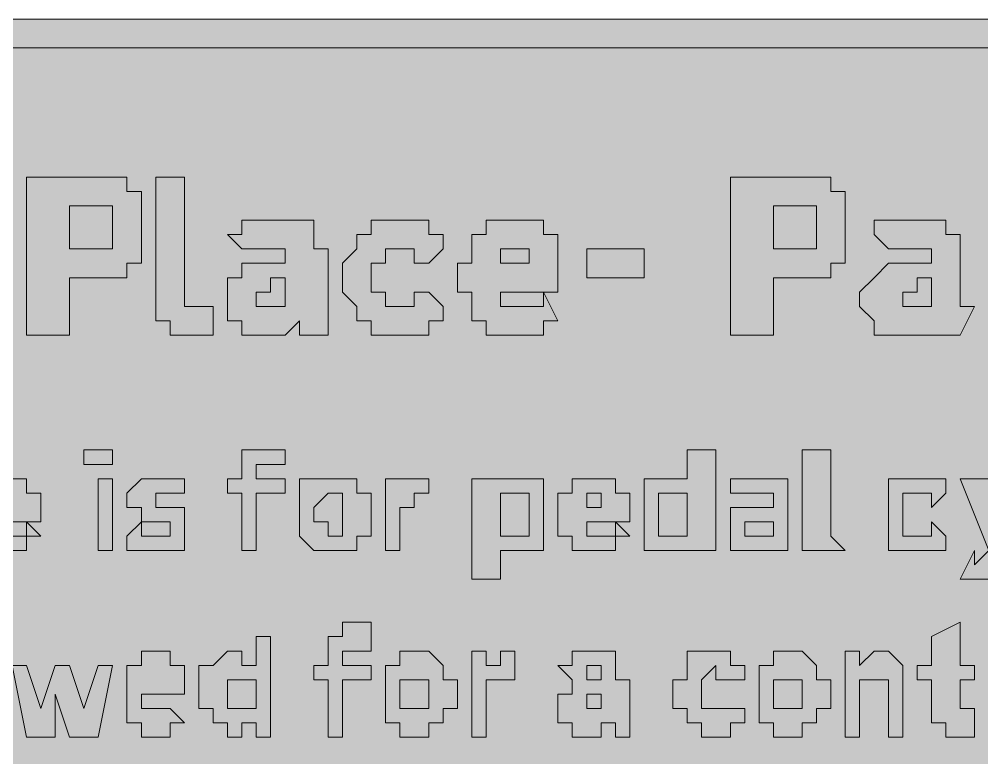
# Model space of a CAD drawing. Header units: metres. Extents: x 78 to 482, y 6 to 262.
# Drawn here: x 211.3 to 291.8, y 200.4 to 262.1 of the extents above; entities that cross this region are included whole.
import ezdxf

# ---------------------------------------------------------------- set-up
doc = ezdxf.new("R2010")
doc.units = ezdxf.units.M
doc.layers.add('FILL_BLACK_000000', color=7, linetype='Continuous', true_color=0x000000)
doc.layers.add('FILL_WHITE_FFFFFF', color=7, linetype='Continuous', true_color=0xffffff)

msp = doc.modelspace()

# ---------------------------------------------------------------- hatches: boundary and pattern name
at = {"layer": 'FILL_BLACK_000000', "true_color": 0x000000}
h = msp.add_hatch(color=7, dxfattribs=at)
h.dxf.hatch_style = 1
h.paths.add_polyline_path([(477.15, 262.08), (478.05, 262.06), (478.95, 261.93), (479.85, 261.57), (480.75, 260.88), (481.44, 259.98), (481.8, 259.08), (481.93, 258.18), (481.95, 257.28), (481.95, 11.28), (481.95, 10.08), (480.75, 8.88), (478.95, 7.23), (478.05, 6.69), (477.15, 6.48), (82.35, 6.48), (81.45, 6.69), (80.55, 7.23), (78.75, 8.88), (78.35, 8.93), (78.06, 9.09), (77.7, 9.63), (77.57, 10.4), (77.55, 11.28), (77.55, 257.28), (77.55, 258.48), (77.6, 258.88), (77.74, 259.19), (78.15, 259.68), (78.56, 260.17), (78.7, 260.48), (78.75, 260.88), (79.65, 261.57), (80.55, 261.93), (81.45, 262.06), (82.35, 262.08), (477.15, 262.08)])
h = msp.add_hatch(color=7, dxfattribs=at)
h.dxf.hatch_style = 1
h.paths.add_polyline_path([(211.95, 235.68), (211.95, 248.88), (219.15, 248.88), (220.35, 248.88), (220.35, 247.68), (221.55, 247.68), (221.55, 246.48), (221.55, 245.28), (221.55, 244.08), (221.55, 242.88), (221.55, 241.68), (220.35, 241.68), (220.35, 240.48), (219.15, 240.48), (217.95, 240.48), (215.55, 240.48), (215.55, 235.68), (211.95, 235.68)])
h.paths.add_polyline_path([(219.15, 242.88), (219.15, 244.08), (219.15, 245.28), (219.15, 246.48), (217.95, 246.48), (215.55, 246.48), (215.55, 242.88), (217.95, 242.88), (219.15, 242.88)], flags=16)
h = msp.add_hatch(color=7, dxfattribs=at)
h.dxf.hatch_style = 1
h.paths.add_polyline_path([(225.15, 239.28), (225.15, 238.08), (226.35, 238.08), (227.55, 238.08), (227.55, 235.68), (226.35, 235.68), (225.15, 235.68), (223.95, 235.68), (223.95, 236.88), (222.75, 236.88), (222.75, 238.08), (222.75, 248.88), (225.15, 248.88), (225.15, 239.28)])
h = msp.add_hatch(color=7, dxfattribs=at)
h.dxf.hatch_style = 1
h.paths.add_polyline_path([(270.75, 235.68), (270.75, 248.88), (277.95, 248.88), (279.15, 248.88), (279.15, 247.68), (280.35, 247.68), (280.35, 246.48), (280.35, 245.28), (280.35, 244.08), (280.35, 242.88), (280.35, 241.68), (279.15, 241.68), (279.15, 240.48), (277.95, 240.48), (276.75, 240.48), (274.35, 240.48), (274.35, 235.68), (270.75, 235.68)])
h.paths.add_polyline_path([(277.95, 242.88), (277.95, 244.08), (277.95, 245.28), (277.95, 246.48), (276.75, 246.48), (274.35, 246.48), (274.35, 242.88), (276.75, 242.88), (277.95, 242.88)], flags=16)
h = msp.add_hatch(color=7, dxfattribs=at)
h.dxf.hatch_style = 1
h.paths.add_polyline_path([(229.95, 244.08), (229.95, 245.28), (231.15, 245.28), (232.35, 245.28), (233.55, 245.28), (234.75, 245.28), (235.95, 245.28), (235.95, 244.08), (235.95, 242.88), (237.15, 242.88), (237.15, 238.08), (237.15, 235.68), (235.95, 235.68), (234.75, 235.68), (234.75, 236.88), (233.55, 235.68), (232.35, 235.68), (231.15, 235.68), (229.95, 235.68), (229.95, 236.88), (228.75, 236.88), (228.75, 238.08), (228.75, 239.28), (228.75, 240.48), (229.95, 240.48), (229.95, 241.68), (231.15, 241.68), (232.35, 241.68), (233.55, 241.68), (233.55, 242.88), (232.35, 242.88), (231.15, 242.88), (229.95, 242.88), (228.75, 244.08), (229.95, 244.08)])
h.paths.add_polyline_path([(232.35, 238.08), (233.55, 238.08), (233.55, 240.48), (232.35, 240.48), (232.35, 239.28), (231.15, 239.28), (231.15, 238.08), (232.35, 238.08)], flags=16)
h = msp.add_hatch(color=7, dxfattribs=at)
h.dxf.hatch_style = 1
h.paths.add_polyline_path([(244.35, 245.28), (245.55, 245.28), (245.55, 244.08), (246.75, 244.08), (246.75, 242.88), (245.55, 241.68), (244.35, 241.68), (244.35, 242.88), (243.15, 242.88), (241.95, 242.88), (241.95, 241.68), (240.75, 241.68), (240.75, 240.48), (240.75, 239.28), (241.95, 239.28), (241.95, 238.08), (243.15, 238.08), (244.35, 238.08), (244.35, 239.28), (245.55, 239.28), (246.75, 238.08), (246.75, 236.88), (245.55, 236.88), (245.55, 235.68), (244.35, 235.68), (243.15, 235.68), (241.95, 235.68), (240.75, 235.68), (240.75, 236.88), (239.55, 236.88), (239.55, 238.08), (238.35, 239.28), (238.35, 240.48), (238.35, 241.68), (239.55, 242.88), (239.55, 244.08), (240.75, 244.08), (240.75, 245.28), (241.95, 245.28), (243.15, 245.28), (244.35, 245.28)])
h = msp.add_hatch(color=7, dxfattribs=at)
h.dxf.hatch_style = 1
h.paths.add_polyline_path([(255.15, 235.68), (253.95, 235.68), (252.75, 235.68), (251.55, 235.68), (250.35, 235.68), (250.35, 236.88), (249.15, 236.88), (249.15, 238.08), (249.15, 239.28), (247.95, 239.28), (247.95, 240.48), (247.95, 241.68), (249.15, 241.68), (249.15, 242.88), (249.15, 244.08), (250.35, 244.08), (250.35, 245.28), (251.55, 245.28), (252.75, 245.28), (253.95, 245.28), (255.15, 245.28), (255.15, 244.08), (256.35, 244.08), (256.35, 242.88), (256.35, 241.68), (256.35, 240.48), (256.35, 239.28), (255.15, 239.28), (256.35, 236.88), (255.15, 236.88), (255.15, 235.68)])
h.paths.add_polyline_path([(251.55, 239.28), (251.55, 238.08), (252.75, 238.08), (253.95, 238.08), (255.15, 238.08), (255.15, 239.28), (251.55, 239.28)], flags=16)
h.paths.add_polyline_path([(253.95, 242.88), (252.75, 242.88), (251.55, 242.88), (251.55, 241.68), (253.95, 241.68), (253.95, 242.88)], flags=16)
h = msp.add_hatch(color=7, dxfattribs=at)
h.dxf.hatch_style = 1
h.paths.add_polyline_path([(283.95, 235.68), (282.75, 235.68), (282.75, 236.88), (281.55, 238.08), (281.55, 239.28), (282.75, 240.48), (283.95, 241.68), (285.15, 241.68), (286.35, 241.68), (287.55, 241.68), (287.55, 242.88), (286.35, 242.88), (285.15, 242.88), (283.95, 242.88), (282.75, 244.08), (282.75, 245.28), (283.95, 245.28), (285.15, 245.28), (286.35, 245.28), (287.55, 245.28), (288.75, 245.28), (288.75, 244.08), (289.95, 244.08), (289.95, 242.88), (289.95, 238.08), (291.15, 238.08), (289.95, 235.68), (288.75, 235.68), (287.55, 235.68), (286.35, 235.68), (285.15, 235.68), (283.95, 235.68)])
h.paths.add_polyline_path([(286.35, 238.08), (287.55, 238.08), (287.55, 240.48), (286.35, 240.48), (286.35, 239.28), (285.15, 239.28), (285.15, 238.08), (286.35, 238.08)], flags=16)
h = msp.add_hatch(color=7, dxfattribs=at)
h.dxf.hatch_style = 1
h.paths.add_polyline_path([(263.55, 242.88), (263.55, 240.48), (258.75, 240.48), (258.75, 242.88), (263.55, 242.88)])
h = msp.add_hatch(color=7, dxfattribs=at)
h.dxf.hatch_style = 1
h.paths.add_polyline_path([(216.75, 224.88), (216.75, 226.08), (217.95, 226.08), (219.15, 226.08), (219.15, 224.88), (217.95, 224.88), (216.75, 224.88)])
h = msp.add_hatch(color=7, dxfattribs=at)
h.dxf.hatch_style = 1
h.paths.add_polyline_path([(229.95, 217.68), (229.95, 222.48), (228.75, 222.48), (228.75, 223.68), (229.95, 223.68), (229.95, 224.88), (229.95, 226.08), (231.15, 226.08), (232.35, 226.08), (233.55, 226.08), (233.55, 224.88), (232.35, 224.88), (231.15, 224.88), (231.15, 223.68), (233.55, 223.68), (233.55, 222.48), (231.15, 222.48), (231.15, 217.68), (229.95, 217.68)])
h = msp.add_hatch(color=7, dxfattribs=at)
h.dxf.hatch_style = 1
h.paths.add_polyline_path([(264.75, 217.68), (263.55, 217.68), (263.55, 218.88), (263.55, 220.08), (263.55, 221.28), (263.55, 222.48), (263.55, 223.68), (264.75, 223.68), (265.95, 223.68), (267.15, 223.68), (267.15, 226.08), (269.55, 226.08), (269.55, 217.68), (267.15, 217.68), (265.95, 217.68), (264.75, 217.68)])
h.paths.add_polyline_path([(267.15, 222.48), (265.95, 222.48), (264.75, 222.48), (264.75, 221.28), (264.75, 220.08), (264.75, 218.88), (265.95, 218.88), (267.15, 218.88), (267.15, 220.08), (267.15, 221.28), (267.15, 222.48)], flags=16)
h = msp.add_hatch(color=7, dxfattribs=at)
h.dxf.hatch_style = 1
h.paths.add_polyline_path([(279.15, 218.88), (280.35, 217.68), (279.15, 217.68), (277.95, 217.68), (276.75, 217.68), (276.75, 218.88), (276.75, 226.08), (279.15, 226.08), (279.15, 218.88)])
h = msp.add_hatch(color=7, dxfattribs=at)
h.dxf.hatch_style = 1
h.paths.add_polyline_path([(208.35, 217.68), (208.35, 218.88), (207.15, 218.88), (207.15, 220.08), (207.15, 221.28), (207.15, 222.48), (208.35, 222.48), (208.35, 223.68), (209.55, 223.68), (210.75, 223.68), (211.95, 223.68), (211.95, 222.48), (213.15, 222.48), (213.15, 221.28), (213.15, 220.08), (211.95, 220.08), (209.55, 220.08), (209.55, 218.88), (210.75, 218.88), (211.95, 218.88), (211.95, 217.68), (210.75, 217.68), (209.55, 217.68), (208.35, 217.68)])
h.paths.add_polyline_path([(210.75, 222.48), (209.55, 222.48), (209.55, 221.28), (210.75, 221.28), (210.75, 222.48)], flags=16)
h = msp.add_hatch(color=7, dxfattribs=at)
h.dxf.hatch_style = 1
h.paths.add_polyline_path([(217.95, 217.68), (217.95, 223.68), (219.15, 223.68), (219.15, 217.68), (217.95, 217.68)])
h = msp.add_hatch(color=7, dxfattribs=at)
h.dxf.hatch_style = 1
h.paths.add_polyline_path([(220.35, 221.28), (220.35, 222.48), (221.55, 223.68), (222.75, 223.68), (223.95, 223.68), (225.15, 223.68), (225.15, 222.48), (223.95, 222.48), (222.75, 222.48), (222.75, 221.28), (223.95, 221.28), (225.15, 221.28), (225.15, 220.08), (225.15, 218.88), (225.15, 217.68), (223.95, 217.68), (222.75, 217.68), (221.55, 217.68), (220.35, 217.68), (220.35, 218.88), (221.55, 220.08), (221.55, 221.28), (220.35, 221.28)])
h.paths.add_polyline_path([(221.55, 218.88), (222.75, 218.88), (223.95, 218.88), (223.95, 220.08), (222.75, 220.08), (221.55, 220.08), (221.55, 218.88)], flags=16)
h = msp.add_hatch(color=7, dxfattribs=at)
h.dxf.hatch_style = 1
h.paths.add_polyline_path([(240.75, 218.88), (239.55, 218.88), (239.55, 217.68), (238.35, 217.68), (237.15, 217.68), (235.95, 217.68), (234.75, 218.88), (234.75, 220.08), (234.75, 221.28), (234.75, 222.48), (234.75, 223.68), (235.95, 223.68), (237.15, 223.68), (238.35, 223.68), (239.55, 223.68), (239.55, 222.48), (240.75, 222.48), (240.75, 221.28), (240.75, 220.08), (240.75, 218.88)])
h.paths.add_polyline_path([(237.15, 222.48), (235.95, 221.28), (235.95, 220.08), (237.15, 220.08), (237.15, 218.88), (238.35, 218.88), (238.35, 220.08), (238.35, 221.28), (238.35, 222.48), (237.15, 222.48)], flags=16)
h = msp.add_hatch(color=7, dxfattribs=at)
h.dxf.hatch_style = 1
h.paths.add_polyline_path([(241.95, 223.68), (243.15, 223.68), (244.35, 223.68), (245.55, 223.68), (245.55, 222.48), (244.35, 222.48), (244.35, 221.28), (243.15, 221.28), (243.15, 217.68), (241.95, 217.68), (241.95, 223.68)])
h = msp.add_hatch(color=7, dxfattribs=at)
h.dxf.hatch_style = 1
h.paths.add_polyline_path([(255.15, 218.88), (255.15, 217.68), (253.95, 217.68), (252.75, 217.68), (251.55, 217.68), (251.55, 215.28), (249.15, 215.28), (249.15, 223.68), (251.55, 223.68), (252.75, 223.68), (253.95, 223.68), (255.15, 223.68), (255.15, 222.48), (255.15, 221.28), (255.15, 220.08), (255.15, 218.88)])
h.paths.add_polyline_path([(253.95, 220.08), (253.95, 221.28), (253.95, 222.48), (252.75, 222.48), (251.55, 222.48), (251.55, 221.28), (251.55, 220.08), (251.55, 218.88), (252.75, 218.88), (253.95, 218.88), (253.95, 220.08)], flags=16)
h = msp.add_hatch(color=7, dxfattribs=at)
h.dxf.hatch_style = 1
h.paths.add_polyline_path([(257.55, 217.68), (257.55, 218.88), (256.35, 218.88), (256.35, 220.08), (256.35, 221.28), (256.35, 222.48), (257.55, 222.48), (257.55, 223.68), (258.75, 223.68), (259.95, 223.68), (261.15, 223.68), (261.15, 222.48), (262.35, 222.48), (262.35, 221.28), (262.35, 220.08), (261.15, 220.08), (258.75, 220.08), (258.75, 218.88), (259.95, 218.88), (261.15, 218.88), (261.15, 217.68), (259.95, 217.68), (258.75, 217.68), (257.55, 217.68)])
h.paths.add_polyline_path([(259.95, 222.48), (258.75, 222.48), (258.75, 221.28), (259.95, 221.28), (259.95, 222.48)], flags=16)
h = msp.add_hatch(color=7, dxfattribs=at)
h.dxf.hatch_style = 1
h.paths.add_polyline_path([(271.95, 223.68), (273.15, 223.68), (274.35, 223.68), (275.55, 223.68), (275.55, 222.48), (275.55, 218.88), (275.55, 217.68), (274.35, 217.68), (273.15, 217.68), (271.95, 217.68), (270.75, 217.68), (270.75, 218.88), (270.75, 220.08), (270.75, 221.28), (271.95, 221.28), (273.15, 221.28), (274.35, 221.28), (274.35, 222.48), (273.15, 222.48), (271.95, 222.48), (270.75, 222.48), (270.75, 223.68), (271.95, 223.68)])
h.paths.add_polyline_path([(273.15, 218.88), (274.35, 218.88), (274.35, 220.08), (273.15, 220.08), (271.95, 220.08), (271.95, 218.88), (273.15, 218.88)], flags=16)
h = msp.add_hatch(color=7, dxfattribs=at)
h.dxf.hatch_style = 1
h.paths.add_polyline_path([(287.55, 223.68), (288.75, 223.68), (288.75, 222.48), (287.55, 221.28), (287.55, 222.48), (286.35, 222.48), (285.15, 222.48), (285.15, 221.28), (285.15, 220.08), (285.15, 218.88), (286.35, 218.88), (287.55, 218.88), (287.55, 220.08), (288.75, 218.88), (288.75, 217.68), (287.55, 217.68), (286.35, 217.68), (285.15, 217.68), (283.95, 217.68), (283.95, 218.88), (283.95, 220.08), (283.95, 221.28), (283.95, 222.48), (283.95, 223.68), (285.15, 223.68), (286.35, 223.68), (287.55, 223.68)])
h = msp.add_hatch(color=7, dxfattribs=at)
h.dxf.hatch_style = 1
h.paths.add_polyline_path([(293.55, 216.48), (293.55, 215.28), (292.35, 215.28), (291.15, 215.28), (289.95, 215.28), (291.15, 217.68), (291.15, 216.48), (292.35, 217.68), (289.95, 223.68), (292.35, 223.68), (292.35, 220.08), (293.55, 223.68), (295.95, 223.68), (293.55, 216.48)])
h = msp.add_hatch(color=7, dxfattribs=at)
h.dxf.hatch_style = 1
h.paths.add_polyline_path([(211.95, 220.08), (213.15, 218.88), (211.95, 218.88), (211.95, 220.08)])
h = msp.add_hatch(color=7, dxfattribs=at)
h.dxf.hatch_style = 1
h.paths.add_polyline_path([(261.15, 220.08), (262.35, 218.88), (261.15, 218.88), (261.15, 220.08)])
h = msp.add_hatch(color=7, dxfattribs=at)
h.dxf.hatch_style = 1
h.paths.add_polyline_path([(237.15, 202.08), (237.15, 206.88), (235.95, 206.88), (235.95, 208.08), (237.15, 208.08), (237.15, 209.28), (237.15, 210.48), (238.35, 210.48), (238.35, 211.68), (239.55, 211.68), (240.75, 211.68), (240.75, 210.48), (240.75, 209.28), (239.55, 209.28), (238.35, 209.28), (238.35, 208.08), (240.75, 208.08), (240.75, 206.88), (238.35, 206.88), (238.35, 202.08), (237.15, 202.08)])
h = msp.add_hatch(color=7, dxfattribs=at)
h.dxf.hatch_style = 1
h.paths.add_polyline_path([(291.15, 202.08), (289.95, 202.08), (288.75, 202.08), (288.75, 203.28), (287.55, 203.28), (287.55, 206.88), (286.35, 206.88), (286.35, 208.08), (287.55, 208.08), (287.55, 210.48), (289.95, 211.68), (289.95, 208.08), (291.15, 208.08), (291.15, 206.88), (289.95, 206.88), (289.95, 204.48), (291.15, 204.48), (291.15, 202.08)])
h = msp.add_hatch(color=7, dxfattribs=at)
h.dxf.hatch_style = 1
h.paths.add_polyline_path([(229.95, 202.08), (228.75, 202.08), (228.75, 203.28), (227.55, 203.28), (227.55, 204.48), (226.35, 204.48), (226.35, 205.68), (226.35, 206.88), (226.35, 208.08), (227.55, 208.08), (228.75, 209.28), (229.95, 209.28), (229.95, 208.08), (231.15, 208.08), (231.15, 210.48), (232.35, 210.48), (232.35, 202.08), (231.15, 202.08), (231.15, 203.28), (229.95, 203.28), (229.95, 202.08)])
h.paths.add_polyline_path([(231.15, 205.68), (231.15, 206.88), (229.95, 206.88), (228.75, 206.88), (228.75, 205.68), (228.75, 204.48), (229.95, 204.48), (231.15, 204.48), (231.15, 205.68)], flags=16)
h = msp.add_hatch(color=7, dxfattribs=at)
h.dxf.hatch_style = 1
h.paths.add_polyline_path([(221.55, 205.68), (221.55, 204.48), (222.75, 204.48), (223.95, 204.48), (225.15, 203.28), (223.95, 203.28), (223.95, 202.08), (222.75, 202.08), (221.55, 202.08), (221.55, 203.28), (220.35, 203.28), (220.35, 204.48), (220.35, 205.68), (220.35, 206.88), (220.35, 208.08), (221.55, 208.08), (221.55, 209.28), (222.75, 209.28), (223.95, 209.28), (223.95, 208.08), (225.15, 208.08), (225.15, 206.88), (225.15, 205.68), (221.55, 205.68)])
h = msp.add_hatch(color=7, dxfattribs=at)
h.dxf.hatch_style = 1
h.paths.add_polyline_path([(246.75, 204.48), (246.75, 203.28), (245.55, 203.28), (245.55, 202.08), (244.35, 202.08), (243.15, 202.08), (243.15, 203.28), (241.95, 203.28), (241.95, 204.48), (241.95, 205.68), (241.95, 206.88), (241.95, 208.08), (243.15, 208.08), (243.15, 209.28), (244.35, 209.28), (245.55, 209.28), (246.75, 208.08), (246.75, 206.88), (247.95, 206.88), (247.95, 205.68), (247.95, 204.48), (246.75, 204.48)])
h.paths.add_polyline_path([(244.35, 206.88), (243.15, 206.88), (243.15, 205.68), (243.15, 204.48), (244.35, 204.48), (245.55, 204.48), (245.55, 205.68), (245.55, 206.88), (244.35, 206.88)], flags=16)
h = msp.add_hatch(color=7, dxfattribs=at)
h.dxf.hatch_style = 1
h.paths.add_polyline_path([(249.15, 209.28), (250.35, 209.28), (250.35, 208.08), (251.55, 208.08), (251.55, 209.28), (252.75, 209.28), (252.75, 206.88), (251.55, 206.88), (250.35, 206.88), (250.35, 205.68), (250.35, 202.08), (249.15, 202.08), (249.15, 209.28)])
h = msp.add_hatch(color=7, dxfattribs=at)
h.dxf.hatch_style = 1
h.paths.add_polyline_path([(257.55, 209.28), (258.75, 209.28), (259.95, 209.28), (261.15, 209.28), (261.15, 208.08), (261.15, 206.88), (262.35, 206.88), (262.35, 204.48), (262.35, 203.28), (262.35, 202.08), (261.15, 202.08), (261.15, 203.28), (259.95, 203.28), (259.95, 202.08), (258.75, 202.08), (257.55, 202.08), (257.55, 203.28), (256.35, 203.28), (256.35, 204.48), (256.35, 205.68), (257.55, 205.68), (257.55, 206.88), (256.35, 208.08), (257.55, 208.08), (257.55, 209.28)])
h.paths.add_polyline_path([(258.75, 208.08), (258.75, 206.88), (259.95, 206.88), (259.95, 208.08), (258.75, 208.08)], flags=16)
h.paths.add_polyline_path([(259.95, 204.48), (259.95, 205.68), (258.75, 205.68), (258.75, 204.48), (259.95, 204.48)], flags=16)
h = msp.add_hatch(color=7, dxfattribs=at)
h.dxf.hatch_style = 1
h.paths.add_polyline_path([(270.75, 209.28), (270.75, 208.08), (271.95, 208.08), (271.95, 206.88), (270.75, 206.88), (269.55, 206.88), (269.55, 208.08), (268.35, 206.88), (268.35, 205.68), (268.35, 204.48), (269.55, 204.48), (270.75, 204.48), (271.95, 204.48), (271.95, 203.28), (270.75, 203.28), (270.75, 202.08), (269.55, 202.08), (268.35, 202.08), (268.35, 203.28), (267.15, 203.28), (267.15, 204.48), (265.95, 204.48), (265.95, 205.68), (265.95, 206.88), (267.15, 206.88), (267.15, 208.08), (267.15, 209.28), (268.35, 209.28), (269.55, 209.28), (270.75, 209.28)])
h = msp.add_hatch(color=7, dxfattribs=at)
h.dxf.hatch_style = 1
h.paths.add_polyline_path([(277.95, 204.48), (277.95, 203.28), (276.75, 203.28), (276.75, 202.08), (275.55, 202.08), (274.35, 202.08), (274.35, 203.28), (273.15, 203.28), (273.15, 204.48), (273.15, 205.68), (273.15, 206.88), (273.15, 208.08), (274.35, 208.08), (274.35, 209.28), (275.55, 209.28), (276.75, 209.28), (277.95, 208.08), (277.95, 206.88), (279.15, 206.88), (279.15, 205.68), (279.15, 204.48), (277.95, 204.48)])
h.paths.add_polyline_path([(275.55, 206.88), (274.35, 206.88), (274.35, 205.68), (274.35, 204.48), (275.55, 204.48), (276.75, 204.48), (276.75, 205.68), (276.75, 206.88), (275.55, 206.88)], flags=16)
h = msp.add_hatch(color=7, dxfattribs=at)
h.dxf.hatch_style = 1
h.paths.add_polyline_path([(283.95, 202.08), (283.95, 205.68), (283.95, 206.88), (282.75, 206.88), (281.55, 206.88), (281.55, 202.08), (280.35, 202.08), (280.35, 209.28), (281.55, 209.28), (281.55, 208.08), (282.75, 209.28), (283.95, 209.28), (285.15, 208.08), (285.15, 206.88), (285.15, 202.08), (283.95, 202.08)])
h = msp.add_hatch(color=7, dxfattribs=at)
h.dxf.hatch_style = 1
h.paths.add_polyline_path([(215.55, 202.08), (214.35, 205.68), (214.35, 202.08), (211.95, 202.08), (210.75, 208.08), (211.95, 208.08), (213.15, 204.48), (214.35, 208.08), (215.55, 208.08), (216.75, 204.48), (217.95, 208.08), (219.15, 208.08), (217.95, 202.08), (215.55, 202.08)])
at = {"layer": 'FILL_WHITE_FFFFFF', "true_color": 0xffffff}
h = msp.add_hatch(color=7, dxfattribs=at)
h.dxf.hatch_style = 1
h.paths.add_polyline_path([(79.95, 257.28), (79.95, 258.48), (81.15, 259.68), (82.35, 259.68), (477.15, 259.68), (477.86, 259.66), (478.35, 259.53), (478.84, 259.17), (479.55, 258.48), (479.55, 257.28), (479.55, 11.28), (479.55, 10.08), (478.35, 10.08), (478.2, 9.48), (477.84, 9.07), (477.55, 8.93), (477.15, 8.88), (82.35, 8.88), (81.47, 9.09), (80.7, 9.63), (80.16, 10.4), (79.95, 11.28), (79.95, 257.28)])

# ---------------------------------------------------------------- linework, layer by layer
at = {"layer": 'FILL_BLACK_000000', "lineweight": 0, "true_color": 0x000000}
msp.add_lwpolyline([(477.15, 6.48), (82.35, 6.48), (81.45, 6.69), (80.55, 7.23), (78.75, 8.88), (78.35, 8.93), (78.06, 9.09), (77.7, 9.63), (77.57, 10.4), (77.55, 11.28), (77.55, 257.28), (77.55, 258.48), (77.6, 258.88), (77.74, 259.19), (78.15, 259.68), (78.56, 260.17), (78.7, 260.48), (78.75, 260.88), (79.65, 261.57), (80.55, 261.93), (81.45, 262.06), (82.35, 262.08), (477.15, 262.08)], dxfattribs=at)
for points in [[(211.95, 235.68), (211.95, 248.88), (219.15, 248.88), (220.35, 248.88), (220.35, 247.68), (221.55, 247.68), (221.55, 246.48), (221.55, 245.28), (221.55, 244.08), (221.55, 242.88), (221.55, 241.68), (220.35, 241.68), (220.35, 240.48), (219.15, 240.48), (217.95, 240.48), (215.55, 240.48), (215.55, 235.68)], [(225.15, 239.28), (225.15, 238.08), (226.35, 238.08), (227.55, 238.08), (227.55, 235.68), (226.35, 235.68), (225.15, 235.68), (223.95, 235.68), (223.95, 236.88), (222.75, 236.88), (222.75, 238.08), (222.75, 248.88), (225.15, 248.88)], [(270.75, 235.68), (270.75, 248.88), (277.95, 248.88), (279.15, 248.88), (279.15, 247.68), (280.35, 247.68), (280.35, 246.48), (280.35, 245.28), (280.35, 244.08), (280.35, 242.88), (280.35, 241.68), (279.15, 241.68), (279.15, 240.48), (277.95, 240.48), (276.75, 240.48), (274.35, 240.48), (274.35, 235.68)], [(219.15, 242.88), (219.15, 244.08), (219.15, 245.28), (219.15, 246.48), (217.95, 246.48), (215.55, 246.48), (215.55, 242.88), (217.95, 242.88)], [(277.95, 242.88), (277.95, 244.08), (277.95, 245.28), (277.95, 246.48), (276.75, 246.48), (274.35, 246.48), (274.35, 242.88), (276.75, 242.88)], [(229.95, 244.08), (229.95, 245.28), (231.15, 245.28), (232.35, 245.28), (233.55, 245.28), (234.75, 245.28), (235.95, 245.28), (235.95, 244.08), (235.95, 242.88), (237.15, 242.88), (237.15, 238.08), (237.15, 235.68), (235.95, 235.68), (234.75, 235.68), (234.75, 236.88), (233.55, 235.68), (232.35, 235.68), (231.15, 235.68), (229.95, 235.68), (229.95, 236.88), (228.75, 236.88), (228.75, 238.08), (228.75, 239.28), (228.75, 240.48), (229.95, 240.48), (229.95, 241.68), (231.15, 241.68), (232.35, 241.68), (233.55, 241.68), (233.55, 242.88), (232.35, 242.88), (231.15, 242.88), (229.95, 242.88), (228.75, 244.08)], [(244.35, 245.28), (245.55, 245.28), (245.55, 244.08), (246.75, 244.08), (246.75, 242.88), (245.55, 241.68), (244.35, 241.68), (244.35, 242.88), (243.15, 242.88), (241.95, 242.88), (241.95, 241.68), (240.75, 241.68), (240.75, 240.48), (240.75, 239.28), (241.95, 239.28), (241.95, 238.08), (243.15, 238.08), (244.35, 238.08), (244.35, 239.28), (245.55, 239.28), (246.75, 238.08), (246.75, 236.88), (245.55, 236.88), (245.55, 235.68), (244.35, 235.68), (243.15, 235.68), (241.95, 235.68), (240.75, 235.68), (240.75, 236.88), (239.55, 236.88), (239.55, 238.08), (238.35, 239.28), (238.35, 240.48), (238.35, 241.68), (239.55, 242.88), (239.55, 244.08), (240.75, 244.08), (240.75, 245.28), (241.95, 245.28), (243.15, 245.28)], [(255.15, 235.68), (253.95, 235.68), (252.75, 235.68), (251.55, 235.68), (250.35, 235.68), (250.35, 236.88), (249.15, 236.88), (249.15, 238.08), (249.15, 239.28), (247.95, 239.28), (247.95, 240.48), (247.95, 241.68), (249.15, 241.68), (249.15, 242.88), (249.15, 244.08), (250.35, 244.08), (250.35, 245.28), (251.55, 245.28), (252.75, 245.28), (253.95, 245.28), (255.15, 245.28), (255.15, 244.08), (256.35, 244.08), (256.35, 242.88), (256.35, 241.68), (256.35, 240.48), (256.35, 239.28), (255.15, 239.28), (256.35, 236.88), (255.15, 236.88)], [(283.95, 235.68), (282.75, 235.68), (282.75, 236.88), (281.55, 238.08), (281.55, 239.28), (282.75, 240.48), (283.95, 241.68), (285.15, 241.68), (286.35, 241.68), (287.55, 241.68), (287.55, 242.88), (286.35, 242.88), (285.15, 242.88), (283.95, 242.88), (282.75, 244.08), (282.75, 245.28), (283.95, 245.28), (285.15, 245.28), (286.35, 245.28), (287.55, 245.28), (288.75, 245.28), (288.75, 244.08), (289.95, 244.08), (289.95, 242.88), (289.95, 238.08), (291.15, 238.08), (289.95, 235.68), (288.75, 235.68), (287.55, 235.68), (286.35, 235.68), (285.15, 235.68)], [(253.95, 242.88), (252.75, 242.88), (251.55, 242.88), (251.55, 241.68), (253.95, 241.68)], [(263.55, 242.88), (263.55, 240.48), (258.75, 240.48), (258.75, 242.88)], [(232.35, 238.08), (233.55, 238.08), (233.55, 240.48), (232.35, 240.48), (232.35, 239.28), (231.15, 239.28), (231.15, 238.08)], [(286.35, 238.08), (287.55, 238.08), (287.55, 240.48), (286.35, 240.48), (286.35, 239.28), (285.15, 239.28), (285.15, 238.08)], [(251.55, 239.28), (251.55, 238.08), (252.75, 238.08), (253.95, 238.08), (255.15, 238.08), (255.15, 239.28)], [(216.75, 224.88), (216.75, 226.08), (217.95, 226.08), (219.15, 226.08), (219.15, 224.88), (217.95, 224.88)], [(229.95, 217.68), (229.95, 222.48), (228.75, 222.48), (228.75, 223.68), (229.95, 223.68), (229.95, 224.88), (229.95, 226.08), (231.15, 226.08), (232.35, 226.08), (233.55, 226.08), (233.55, 224.88), (232.35, 224.88), (231.15, 224.88), (231.15, 223.68), (233.55, 223.68), (233.55, 222.48), (231.15, 222.48), (231.15, 217.68)], [(264.75, 217.68), (263.55, 217.68), (263.55, 218.88), (263.55, 220.08), (263.55, 221.28), (263.55, 222.48), (263.55, 223.68), (264.75, 223.68), (265.95, 223.68), (267.15, 223.68), (267.15, 226.08), (269.55, 226.08), (269.55, 217.68), (267.15, 217.68), (265.95, 217.68)], [(279.15, 218.88), (280.35, 217.68), (279.15, 217.68), (277.95, 217.68), (276.75, 217.68), (276.75, 218.88), (276.75, 226.08), (279.15, 226.08)], [(208.35, 217.68), (208.35, 218.88), (207.15, 218.88), (207.15, 220.08), (207.15, 221.28), (207.15, 222.48), (208.35, 222.48), (208.35, 223.68), (209.55, 223.68), (210.75, 223.68), (211.95, 223.68), (211.95, 222.48), (213.15, 222.48), (213.15, 221.28), (213.15, 220.08), (211.95, 220.08), (209.55, 220.08), (209.55, 218.88), (210.75, 218.88), (211.95, 218.88), (211.95, 217.68), (210.75, 217.68), (209.55, 217.68)], [(217.95, 217.68), (217.95, 223.68), (219.15, 223.68), (219.15, 217.68)], [(220.35, 221.28), (220.35, 222.48), (221.55, 223.68), (222.75, 223.68), (223.95, 223.68), (225.15, 223.68), (225.15, 222.48), (223.95, 222.48), (222.75, 222.48), (222.75, 221.28), (223.95, 221.28), (225.15, 221.28), (225.15, 220.08), (225.15, 218.88), (225.15, 217.68), (223.95, 217.68), (222.75, 217.68), (221.55, 217.68), (220.35, 217.68), (220.35, 218.88), (221.55, 220.08), (221.55, 221.28)], [(240.75, 218.88), (239.55, 218.88), (239.55, 217.68), (238.35, 217.68), (237.15, 217.68), (235.95, 217.68), (234.75, 218.88), (234.75, 220.08), (234.75, 221.28), (234.75, 222.48), (234.75, 223.68), (235.95, 223.68), (237.15, 223.68), (238.35, 223.68), (239.55, 223.68), (239.55, 222.48), (240.75, 222.48), (240.75, 221.28), (240.75, 220.08)], [(241.95, 223.68), (243.15, 223.68), (244.35, 223.68), (245.55, 223.68), (245.55, 222.48), (244.35, 222.48), (244.35, 221.28), (243.15, 221.28), (243.15, 217.68), (241.95, 217.68)], [(255.15, 218.88), (255.15, 217.68), (253.95, 217.68), (252.75, 217.68), (251.55, 217.68), (251.55, 215.28), (249.15, 215.28), (249.15, 223.68), (251.55, 223.68), (252.75, 223.68), (253.95, 223.68), (255.15, 223.68), (255.15, 222.48), (255.15, 221.28), (255.15, 220.08)], [(257.55, 217.68), (257.55, 218.88), (256.35, 218.88), (256.35, 220.08), (256.35, 221.28), (256.35, 222.48), (257.55, 222.48), (257.55, 223.68), (258.75, 223.68), (259.95, 223.68), (261.15, 223.68), (261.15, 222.48), (262.35, 222.48), (262.35, 221.28), (262.35, 220.08), (261.15, 220.08), (258.75, 220.08), (258.75, 218.88), (259.95, 218.88), (261.15, 218.88), (261.15, 217.68), (259.95, 217.68), (258.75, 217.68)], [(271.95, 223.68), (273.15, 223.68), (274.35, 223.68), (275.55, 223.68), (275.55, 222.48), (275.55, 218.88), (275.55, 217.68), (274.35, 217.68), (273.15, 217.68), (271.95, 217.68), (270.75, 217.68), (270.75, 218.88), (270.75, 220.08), (270.75, 221.28), (271.95, 221.28), (273.15, 221.28), (274.35, 221.28), (274.35, 222.48), (273.15, 222.48), (271.95, 222.48), (270.75, 222.48), (270.75, 223.68)], [(287.55, 223.68), (288.75, 223.68), (288.75, 222.48), (287.55, 221.28), (287.55, 222.48), (286.35, 222.48), (285.15, 222.48), (285.15, 221.28), (285.15, 220.08), (285.15, 218.88), (286.35, 218.88), (287.55, 218.88), (287.55, 220.08), (288.75, 218.88), (288.75, 217.68), (287.55, 217.68), (286.35, 217.68), (285.15, 217.68), (283.95, 217.68), (283.95, 218.88), (283.95, 220.08), (283.95, 221.28), (283.95, 222.48), (283.95, 223.68), (285.15, 223.68), (286.35, 223.68)], [(293.55, 216.48), (293.55, 215.28), (292.35, 215.28), (291.15, 215.28), (289.95, 215.28), (291.15, 217.68), (291.15, 216.48), (292.35, 217.68), (289.95, 223.68), (292.35, 223.68), (292.35, 220.08), (293.55, 223.68), (295.95, 223.68)], [(237.15, 222.48), (235.95, 221.28), (235.95, 220.08), (237.15, 220.08), (237.15, 218.88), (238.35, 218.88), (238.35, 220.08), (238.35, 221.28), (238.35, 222.48)], [(253.95, 220.08), (253.95, 221.28), (253.95, 222.48), (252.75, 222.48), (251.55, 222.48), (251.55, 221.28), (251.55, 220.08), (251.55, 218.88), (252.75, 218.88), (253.95, 218.88)], [(259.95, 222.48), (258.75, 222.48), (258.75, 221.28), (259.95, 221.28)], [(267.15, 222.48), (265.95, 222.48), (264.75, 222.48), (264.75, 221.28), (264.75, 220.08), (264.75, 218.88), (265.95, 218.88), (267.15, 218.88), (267.15, 220.08), (267.15, 221.28)], [(211.95, 220.08), (213.15, 218.88), (211.95, 218.88)], [(221.55, 218.88), (222.75, 218.88), (223.95, 218.88), (223.95, 220.08), (222.75, 220.08), (221.55, 220.08)], [(261.15, 220.08), (262.35, 218.88), (261.15, 218.88)], [(273.15, 218.88), (274.35, 218.88), (274.35, 220.08), (273.15, 220.08), (271.95, 220.08), (271.95, 218.88)], [(237.15, 202.08), (237.15, 206.88), (235.95, 206.88), (235.95, 208.08), (237.15, 208.08), (237.15, 209.28), (237.15, 210.48), (238.35, 210.48), (238.35, 211.68), (239.55, 211.68), (240.75, 211.68), (240.75, 210.48), (240.75, 209.28), (239.55, 209.28), (238.35, 209.28), (238.35, 208.08), (240.75, 208.08), (240.75, 206.88), (238.35, 206.88), (238.35, 202.08)], [(291.15, 202.08), (289.95, 202.08), (288.75, 202.08), (288.75, 203.28), (287.55, 203.28), (287.55, 206.88), (286.35, 206.88), (286.35, 208.08), (287.55, 208.08), (287.55, 210.48), (289.95, 211.68), (289.95, 208.08), (291.15, 208.08), (291.15, 206.88), (289.95, 206.88), (289.95, 204.48), (291.15, 204.48)], [(229.95, 202.08), (228.75, 202.08), (228.75, 203.28), (227.55, 203.28), (227.55, 204.48), (226.35, 204.48), (226.35, 205.68), (226.35, 206.88), (226.35, 208.08), (227.55, 208.08), (228.75, 209.28), (229.95, 209.28), (229.95, 208.08), (231.15, 208.08), (231.15, 210.48), (232.35, 210.48), (232.35, 202.08), (231.15, 202.08), (231.15, 203.28), (229.95, 203.28)], [(221.55, 205.68), (221.55, 204.48), (222.75, 204.48), (223.95, 204.48), (225.15, 203.28), (223.95, 203.28), (223.95, 202.08), (222.75, 202.08), (221.55, 202.08), (221.55, 203.28), (220.35, 203.28), (220.35, 204.48), (220.35, 205.68), (220.35, 206.88), (220.35, 208.08), (221.55, 208.08), (221.55, 209.28), (222.75, 209.28), (223.95, 209.28), (223.95, 208.08), (225.15, 208.08), (225.15, 206.88), (225.15, 205.68)], [(246.75, 204.48), (246.75, 203.28), (245.55, 203.28), (245.55, 202.08), (244.35, 202.08), (243.15, 202.08), (243.15, 203.28), (241.95, 203.28), (241.95, 204.48), (241.95, 205.68), (241.95, 206.88), (241.95, 208.08), (243.15, 208.08), (243.15, 209.28), (244.35, 209.28), (245.55, 209.28), (246.75, 208.08), (246.75, 206.88), (247.95, 206.88), (247.95, 205.68), (247.95, 204.48)], [(249.15, 209.28), (250.35, 209.28), (250.35, 208.08), (251.55, 208.08), (251.55, 209.28), (252.75, 209.28), (252.75, 206.88), (251.55, 206.88), (250.35, 206.88), (250.35, 205.68), (250.35, 202.08), (249.15, 202.08)], [(257.55, 209.28), (258.75, 209.28), (259.95, 209.28), (261.15, 209.28), (261.15, 208.08), (261.15, 206.88), (262.35, 206.88), (262.35, 204.48), (262.35, 203.28), (262.35, 202.08), (261.15, 202.08), (261.15, 203.28), (259.95, 203.28), (259.95, 202.08), (258.75, 202.08), (257.55, 202.08), (257.55, 203.28), (256.35, 203.28), (256.35, 204.48), (256.35, 205.68), (257.55, 205.68), (257.55, 206.88), (256.35, 208.08), (257.55, 208.08)], [(270.75, 209.28), (270.75, 208.08), (271.95, 208.08), (271.95, 206.88), (270.75, 206.88), (269.55, 206.88), (269.55, 208.08), (268.35, 206.88), (268.35, 205.68), (268.35, 204.48), (269.55, 204.48), (270.75, 204.48), (271.95, 204.48), (271.95, 203.28), (270.75, 203.28), (270.75, 202.08), (269.55, 202.08), (268.35, 202.08), (268.35, 203.28), (267.15, 203.28), (267.15, 204.48), (265.95, 204.48), (265.95, 205.68), (265.95, 206.88), (267.15, 206.88), (267.15, 208.08), (267.15, 209.28), (268.35, 209.28), (269.55, 209.28)], [(277.95, 204.48), (277.95, 203.28), (276.75, 203.28), (276.75, 202.08), (275.55, 202.08), (274.35, 202.08), (274.35, 203.28), (273.15, 203.28), (273.15, 204.48), (273.15, 205.68), (273.15, 206.88), (273.15, 208.08), (274.35, 208.08), (274.35, 209.28), (275.55, 209.28), (276.75, 209.28), (277.95, 208.08), (277.95, 206.88), (279.15, 206.88), (279.15, 205.68), (279.15, 204.48)], [(283.95, 202.08), (283.95, 205.68), (283.95, 206.88), (282.75, 206.88), (281.55, 206.88), (281.55, 202.08), (280.35, 202.08), (280.35, 209.28), (281.55, 209.28), (281.55, 208.08), (282.75, 209.28), (283.95, 209.28), (285.15, 208.08), (285.15, 206.88), (285.15, 202.08)], [(215.55, 202.08), (214.35, 205.68), (214.35, 202.08), (211.95, 202.08), (210.75, 208.08), (211.95, 208.08), (213.15, 204.48), (214.35, 208.08), (215.55, 208.08), (216.75, 204.48), (217.95, 208.08), (219.15, 208.08), (217.95, 202.08)], [(258.75, 208.08), (258.75, 206.88), (259.95, 206.88), (259.95, 208.08)], [(231.15, 205.68), (231.15, 206.88), (229.95, 206.88), (228.75, 206.88), (228.75, 205.68), (228.75, 204.48), (229.95, 204.48), (231.15, 204.48)], [(244.35, 206.88), (243.15, 206.88), (243.15, 205.68), (243.15, 204.48), (244.35, 204.48), (245.55, 204.48), (245.55, 205.68), (245.55, 206.88)], [(275.55, 206.88), (274.35, 206.88), (274.35, 205.68), (274.35, 204.48), (275.55, 204.48), (276.75, 204.48), (276.75, 205.68), (276.75, 206.88)], [(259.95, 204.48), (259.95, 205.68), (258.75, 205.68), (258.75, 204.48)]]:
    msp.add_lwpolyline(points, close=True, dxfattribs=at)
at = {"layer": 'FILL_WHITE_FFFFFF', "lineweight": 0, "true_color": 0x000000}
msp.add_lwpolyline([(79.95, 257.28), (79.95, 258.48), (81.15, 259.68), (82.35, 259.68), (477.15, 259.68), (477.86, 259.66), (478.35, 259.53), (478.84, 259.17), (479.55, 258.48), (479.55, 257.28), (479.55, 11.28), (479.55, 10.08), (478.35, 10.08), (478.2, 9.48), (477.84, 9.07), (477.55, 8.93), (477.15, 8.88), (82.35, 8.88), (81.47, 9.09), (80.7, 9.63), (80.16, 10.4), (79.95, 11.28)], close=True, dxfattribs=at)

doc.saveas('drawing.dxf')
